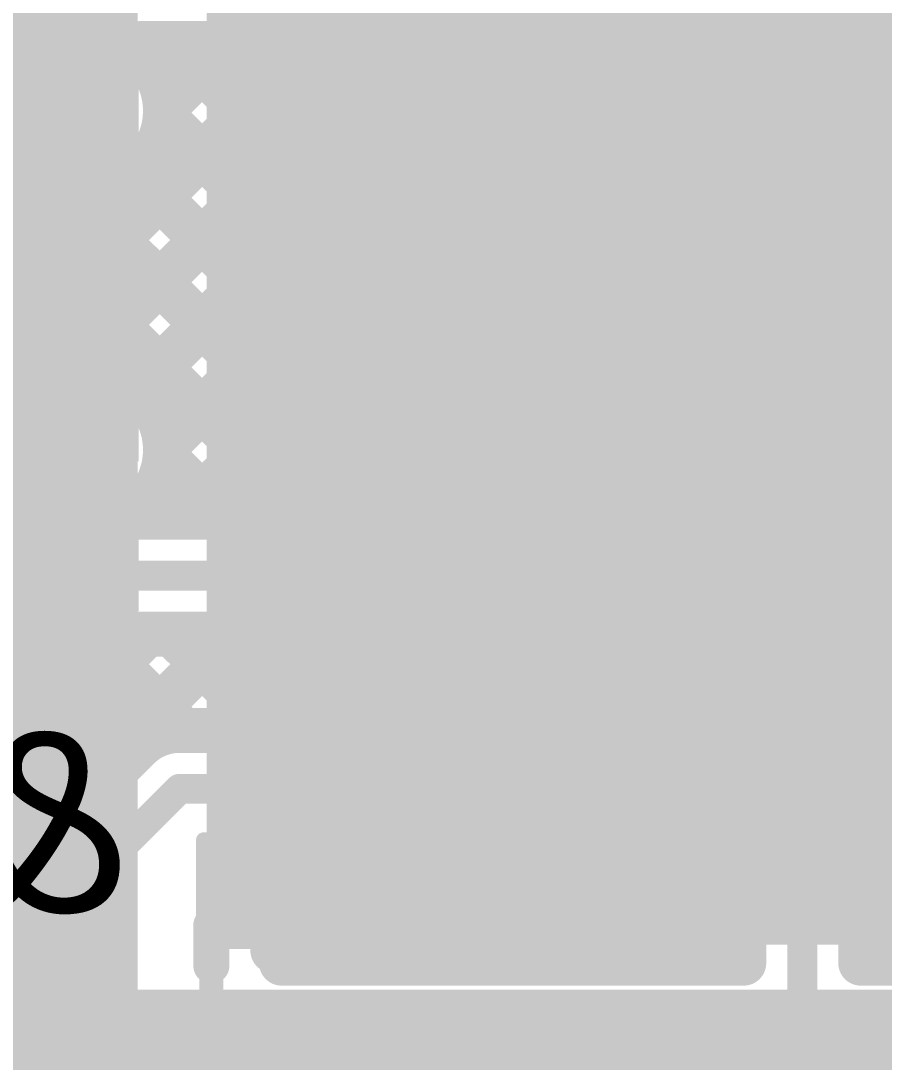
# Model space of a CAD drawing. Header units: millimetres. Extents: x -0.27 to 3.22, y -0.27 to 1.91.
# Drawn here: x 1.0421 to 1.3297, y 1.0819 to 1.429 of the extents above; entities that cross this region are included whole.
import ezdxf

# ---------------------------------------------------------------- set-up
doc = ezdxf.new("R2010")
doc.units = ezdxf.units.MM
doc.header["$MEASUREMENT"] = 0
for name, color, linetype in [('BottomLayer', 5, 'Continuous'), ('BottomOverlay', 54, 'Continuous'), ('BottomPaste', 16, 'Continuous'), ('BottomSolder', 6, 'Continuous'), ('TopLayer', 1, 'Continuous'), ('TopOverlay', 2, 'Continuous'), ('TopPaste', 8, 'Continuous'), ('TopSolder', 216, 'Continuous'), ('ViaHoleLayer', 16, 'Continuous')]:
    doc.layers.add(name, color=color, linetype=linetype)
doc.styles.add('Arial', font='arial.ttf', dxfattribs={"height": 0.2})

# ---------------------------------------------------------------- blocks, each defined once
blk = doc.blocks.new('C__0603_B_9')
at = {"layer": 'BottomLayer'}
for points in [[(-0.045, -0.0175), (-0.045, 0.0175), (-0.015, 0.0175), (-0.015, -0.0175)], [(0.015, -0.0175), (0.015, 0.0175), (0.045, 0.0175), (0.045, -0.0175)]]:
    blk.add_hatch(color=5, dxfattribs=at).paths.add_polyline_path(points)
at = {"layer": 'BottomPaste'}
for points in [[(-0.045, -0.0175), (-0.045, 0.0175), (-0.015, 0.0175), (-0.015, -0.0175)], [(0.015, -0.0175), (0.015, 0.0175), (0.045, 0.0175), (0.045, -0.0175)]]:
    blk.add_hatch(color=16, dxfattribs=at).paths.add_polyline_path(points)
at = {"layer": 'BottomSolder'}
for points in [[(-0.04736, -0.01986), (-0.04736, 0.01986), (-0.01264, 0.01986), (-0.01264, -0.01986)], [(0.01264, -0.01986), (0.01264, 0.01986), (0.04736, 0.01986), (0.04736, -0.01986)]]:
    blk.add_hatch(color=6, dxfattribs=at).paths.add_polyline_path(points)
at = {"layer": 'BottomOverlay', "const_width": 0.005}
for points in [[(-0.049, 0.021), (-0.018, 0.021)], [(-0.049, -0.021), (-0.049, 0.021)], [(0.018, 0.021), (0.049, 0.021)], [(0.049, -0.021), (0.049, 0.021)], [(-0.049, -0.021), (-0.018, -0.021)], [(0.018, -0.021), (0.049, -0.021)]]:
    blk.add_lwpolyline(points, dxfattribs=at)
at = {"layer": 'BottomOverlay', "const_width": 0.0025}
for points in [[(-0.05025, 0.021, 1), (-0.04775, 0.021, 1)], [(-0.05025, 0.021, 1), (-0.04775, 0.021, 1)], [(-0.01925, 0.021, 1), (-0.01675, 0.021, 1)], [(0.01675, 0.021, 1), (0.01925, 0.021, 1)], [(0.04775, 0.021, 1), (0.05025, 0.021, 1)], [(0.04775, 0.021, 1), (0.05025, 0.021, 1)], [(-0.05025, -0.021, 1), (-0.04775, -0.021, 1)], [(-0.05025, -0.021, 1), (-0.04775, -0.021, 1)], [(-0.01925, -0.021, 1), (-0.01675, -0.021, 1)], [(0.01675, -0.021, 1), (0.01925, -0.021, 1)], [(0.04775, -0.021, 1), (0.05025, -0.021, 1)], [(0.04775, -0.021, 1), (0.05025, -0.021, 1)]]:
    blk.add_lwpolyline(points, format="xyb", close=True, dxfattribs=at)
blk = doc.blocks.new('C__0603_B_10')
at = {"layer": 'BottomLayer'}
for points in [[(-0.045, -0.0175), (-0.045, 0.0175), (-0.015, 0.0175), (-0.015, -0.0175)], [(0.015, -0.0175), (0.015, 0.0175), (0.045, 0.0175), (0.045, -0.0175)]]:
    blk.add_hatch(color=5, dxfattribs=at).paths.add_polyline_path(points)
at = {"layer": 'BottomPaste'}
for points in [[(-0.045, -0.0175), (-0.045, 0.0175), (-0.015, 0.0175), (-0.015, -0.0175)], [(0.015, -0.0175), (0.015, 0.0175), (0.045, 0.0175), (0.045, -0.0175)]]:
    blk.add_hatch(color=16, dxfattribs=at).paths.add_polyline_path(points)
at = {"layer": 'BottomSolder'}
for points in [[(-0.04736, -0.01986), (-0.04736, 0.01986), (-0.01264, 0.01986), (-0.01264, -0.01986)], [(0.01264, -0.01986), (0.01264, 0.01986), (0.04736, 0.01986), (0.04736, -0.01986)]]:
    blk.add_hatch(color=6, dxfattribs=at).paths.add_polyline_path(points)
at = {"layer": 'BottomOverlay', "const_width": 0.005}
for points in [[(-0.049, 0.021), (-0.018, 0.021)], [(-0.049, -0.021), (-0.049, 0.021)], [(0.018, 0.021), (0.049, 0.021)], [(0.049, -0.021), (0.049, 0.021)], [(-0.049, -0.021), (-0.018, -0.021)], [(0.018, -0.021), (0.049, -0.021)]]:
    blk.add_lwpolyline(points, dxfattribs=at)
at = {"layer": 'BottomOverlay', "const_width": 0.0025}
for points in [[(-0.05025, 0.021, 1), (-0.04775, 0.021, 1)], [(-0.05025, 0.021, 1), (-0.04775, 0.021, 1)], [(-0.01925, 0.021, 1), (-0.01675, 0.021, 1)], [(0.01675, 0.021, 1), (0.01925, 0.021, 1)], [(0.04775, 0.021, 1), (0.05025, 0.021, 1)], [(0.04775, 0.021, 1), (0.05025, 0.021, 1)], [(-0.05025, -0.021, 1), (-0.04775, -0.021, 1)], [(-0.05025, -0.021, 1), (-0.04775, -0.021, 1)], [(-0.01925, -0.021, 1), (-0.01675, -0.021, 1)], [(0.01675, -0.021, 1), (0.01925, -0.021, 1)], [(0.04775, -0.021, 1), (0.05025, -0.021, 1)], [(0.04775, -0.021, 1), (0.05025, -0.021, 1)]]:
    blk.add_lwpolyline(points, format="xyb", close=True, dxfattribs=at)
blk = doc.blocks.new('LQFP_100_18')
at = {"layer": 'TopLayer'}
for points in [[(-0.23031, -0.2815), (-0.23031, -0.32874), (-0.24213, -0.32874), (-0.24213, -0.2815)], [(-0.21063, -0.2815), (-0.21063, -0.32874), (-0.22244, -0.32874), (-0.22244, -0.2815)], [(-0.19094, -0.2815), (-0.19094, -0.32874), (-0.20276, -0.32874), (-0.20276, -0.2815)], [(-0.17126, -0.2815), (-0.17126, -0.32874), (-0.18307, -0.32874), (-0.18307, -0.2815)], [(-0.15157, -0.2815), (-0.15157, -0.32874), (-0.16339, -0.32874), (-0.16339, -0.2815)], [(-0.13189, -0.2815), (-0.13189, -0.32874), (-0.1437, -0.32874), (-0.1437, -0.2815)], [(-0.1122, -0.2815), (-0.1122, -0.32874), (-0.12402, -0.32874), (-0.12402, -0.2815)], [(-0.09252, -0.2815), (-0.09252, -0.32874), (-0.10433, -0.32874), (-0.10433, -0.2815)], [(-0.07283, -0.2815), (-0.07283, -0.32874), (-0.08465, -0.32874), (-0.08465, -0.2815)], [(-0.05315, -0.2815), (-0.05315, -0.32874), (-0.06496, -0.32874), (-0.06496, -0.2815)], [(-0.03346, -0.2815), (-0.03346, -0.32874), (-0.04528, -0.32874), (-0.04528, -0.2815)], [(-0.01378, -0.2815), (-0.01378, -0.32874), (-0.02559, -0.32874), (-0.02559, -0.2815)], [(0.00591, -0.2815), (0.00591, -0.32874), (-0.00591, -0.32874), (-0.00591, -0.2815)]]:
    blk.add_hatch(color=1, dxfattribs=at).paths.add_polyline_path(points)
at = {"layer": 'TopPaste'}
for points in [[(-0.23031, -0.2815), (-0.23031, -0.32874), (-0.24213, -0.32874), (-0.24213, -0.2815)], [(-0.21063, -0.2815), (-0.21063, -0.32874), (-0.22244, -0.32874), (-0.22244, -0.2815)], [(-0.19094, -0.2815), (-0.19094, -0.32874), (-0.20276, -0.32874), (-0.20276, -0.2815)], [(-0.17126, -0.2815), (-0.17126, -0.32874), (-0.18307, -0.32874), (-0.18307, -0.2815)], [(-0.15157, -0.2815), (-0.15157, -0.32874), (-0.16339, -0.32874), (-0.16339, -0.2815)], [(-0.13189, -0.2815), (-0.13189, -0.32874), (-0.1437, -0.32874), (-0.1437, -0.2815)], [(-0.1122, -0.2815), (-0.1122, -0.32874), (-0.12402, -0.32874), (-0.12402, -0.2815)], [(-0.09252, -0.2815), (-0.09252, -0.32874), (-0.10433, -0.32874), (-0.10433, -0.2815)], [(-0.07283, -0.2815), (-0.07283, -0.32874), (-0.08465, -0.32874), (-0.08465, -0.2815)], [(-0.05315, -0.2815), (-0.05315, -0.32874), (-0.06496, -0.32874), (-0.06496, -0.2815)], [(-0.03346, -0.2815), (-0.03346, -0.32874), (-0.04528, -0.32874), (-0.04528, -0.2815)], [(-0.01378, -0.2815), (-0.01378, -0.32874), (-0.02559, -0.32874), (-0.02559, -0.2815)], [(0.00591, -0.2815), (0.00591, -0.32874), (-0.00591, -0.32874), (-0.00591, -0.2815)]]:
    blk.add_hatch(color=8, dxfattribs=at).paths.add_polyline_path(points)
at = {"layer": 'TopSolder'}
for points in [[(-0.33274, 0.04928), (-0.2775, 0.04928), (-0.2775, 0.02946), (-0.33274, 0.02946)], [(-0.33274, 0.02959), (-0.2775, 0.02959), (-0.2775, 0.00978), (-0.33274, 0.00978)], [(-0.33274, 0.00991), (-0.2775, 0.00991), (-0.2775, -0.00991), (-0.33274, -0.00991)], [(-0.33274, -0.00978), (-0.2775, -0.00978), (-0.2775, -0.02959), (-0.33274, -0.02959)], [(-0.33274, -0.02946), (-0.2775, -0.02946), (-0.2775, -0.04928), (-0.33274, -0.04928)], [(-0.33274, -0.04915), (-0.2775, -0.04915), (-0.2775, -0.06896), (-0.33274, -0.06896)], [(-0.33274, -0.06883), (-0.2775, -0.06883), (-0.2775, -0.08865), (-0.33274, -0.08865)], [(-0.33274, -0.08852), (-0.2775, -0.08852), (-0.2775, -0.10833), (-0.33274, -0.10833)], [(-0.33274, -0.1082), (-0.2775, -0.1082), (-0.2775, -0.12802), (-0.33274, -0.12802)], [(-0.33274, -0.12789), (-0.2775, -0.12789), (-0.2775, -0.1477), (-0.33274, -0.1477)], [(-0.33274, -0.14757), (-0.2775, -0.14757), (-0.2775, -0.16739), (-0.33274, -0.16739)], [(-0.33274, -0.16726), (-0.2775, -0.16726), (-0.2775, -0.18707), (-0.33274, -0.18707)], [(-0.33274, -0.18694), (-0.2775, -0.18694), (-0.2775, -0.20676), (-0.33274, -0.20676)], [(-0.33274, -0.20663), (-0.2775, -0.20663), (-0.2775, -0.22644), (-0.33274, -0.22644)], [(-0.33274, -0.22631), (-0.2775, -0.22631), (-0.2775, -0.24613), (-0.33274, -0.24613)], [(-0.22631, -0.2775), (-0.22631, -0.33274), (-0.24613, -0.33274), (-0.24613, -0.2775)], [(-0.20663, -0.2775), (-0.20663, -0.33274), (-0.22644, -0.33274), (-0.22644, -0.2775)], [(-0.18694, -0.2775), (-0.18694, -0.33274), (-0.20676, -0.33274), (-0.20676, -0.2775)], [(-0.16726, -0.2775), (-0.16726, -0.33274), (-0.18707, -0.33274), (-0.18707, -0.2775)], [(-0.14757, -0.2775), (-0.14757, -0.33274), (-0.16739, -0.33274), (-0.16739, -0.2775)], [(-0.12789, -0.2775), (-0.12789, -0.33274), (-0.1477, -0.33274), (-0.1477, -0.2775)], [(-0.1082, -0.2775), (-0.1082, -0.33274), (-0.12802, -0.33274), (-0.12802, -0.2775)], [(-0.08852, -0.2775), (-0.08852, -0.33274), (-0.10833, -0.33274), (-0.10833, -0.2775)], [(-0.06883, -0.2775), (-0.06883, -0.33274), (-0.08865, -0.33274), (-0.08865, -0.2775)], [(-0.04915, -0.2775), (-0.04915, -0.33274), (-0.06896, -0.33274), (-0.06896, -0.2775)], [(-0.02946, -0.2775), (-0.02946, -0.33274), (-0.04928, -0.33274), (-0.04928, -0.2775)], [(-0.00978, -0.2775), (-0.00978, -0.33274), (-0.02959, -0.33274), (-0.02959, -0.2775)], [(0.00991, -0.2775), (0.00991, -0.33274), (-0.00991, -0.33274), (-0.00991, -0.2775)]]:
    blk.add_hatch(color=216, dxfattribs=at).paths.add_polyline_path(points)
at = {"layer": 'TopOverlay', "const_width": 0.005}
blk.add_lwpolyline([(-0.28634, -0.25634), (-0.25634, -0.28634)], dxfattribs=at)
at = {"layer": 'TopOverlay', "const_width": 0.0025}
blk.add_lwpolyline([(-0.25759, -0.28634, 1), (-0.25509, -0.28634, 1)], format="xyb", close=True, dxfattribs=at)
blk = doc.blocks.new('C__0603_B_181')
at = {"layer": 'BottomLayer'}
for points in [[(-0.045, -0.0175), (-0.045, 0.0175), (-0.015, 0.0175), (-0.015, -0.0175)], [(0.015, -0.0175), (0.015, 0.0175), (0.045, 0.0175), (0.045, -0.0175)]]:
    blk.add_hatch(color=5, dxfattribs=at).paths.add_polyline_path(points)
at = {"layer": 'BottomPaste'}
for points in [[(-0.045, -0.0175), (-0.045, 0.0175), (-0.015, 0.0175), (-0.015, -0.0175)], [(0.015, -0.0175), (0.015, 0.0175), (0.045, 0.0175), (0.045, -0.0175)]]:
    blk.add_hatch(color=16, dxfattribs=at).paths.add_polyline_path(points)
at = {"layer": 'BottomSolder'}
for points in [[(-0.04736, -0.01986), (-0.04736, 0.01986), (-0.01264, 0.01986), (-0.01264, -0.01986)], [(0.01264, -0.01986), (0.01264, 0.01986), (0.04736, 0.01986), (0.04736, -0.01986)]]:
    blk.add_hatch(color=6, dxfattribs=at).paths.add_polyline_path(points)
at = {"layer": 'BottomOverlay', "const_width": 0.005}
for points in [[(-0.049, 0.021), (-0.018, 0.021)], [(-0.049, 0.021), (-0.049, -0.021)], [(0.018, 0.021), (0.049, 0.021)], [(0.049, 0.021), (0.049, -0.021)], [(-0.049, -0.021), (-0.018, -0.021)], [(0.018, -0.021), (0.049, -0.021)]]:
    blk.add_lwpolyline(points, dxfattribs=at)
at = {"layer": 'BottomOverlay', "const_width": 0.0025}
for points in [[(-0.05025, 0.021, 1), (-0.04775, 0.021, 1)], [(-0.05025, 0.021, 1), (-0.04775, 0.021, 1)], [(-0.01925, 0.021, 1), (-0.01675, 0.021, 1)], [(0.01675, 0.021, 1), (0.01925, 0.021, 1)], [(0.04775, 0.021, 1), (0.05025, 0.021, 1)], [(0.04775, 0.021, 1), (0.05025, 0.021, 1)], [(-0.05025, -0.021, 1), (-0.04775, -0.021, 1)], [(-0.05025, -0.021, 1), (-0.04775, -0.021, 1)], [(-0.01925, -0.021, 1), (-0.01675, -0.021, 1)], [(0.01675, -0.021, 1), (0.01925, -0.021, 1)], [(0.04775, -0.021, 1), (0.05025, -0.021, 1)], [(0.04775, -0.021, 1), (0.05025, -0.021, 1)]]:
    blk.add_lwpolyline(points, format="xyb", close=True, dxfattribs=at)
blk = doc.blocks.new('C__0603_B_182')
at = {"layer": 'BottomLayer'}
for points in [[(-0.045, -0.0175), (-0.045, 0.0175), (-0.015, 0.0175), (-0.015, -0.0175)], [(0.015, -0.0175), (0.015, 0.0175), (0.045, 0.0175), (0.045, -0.0175)]]:
    blk.add_hatch(color=5, dxfattribs=at).paths.add_polyline_path(points)
at = {"layer": 'BottomPaste'}
for points in [[(-0.045, -0.0175), (-0.045, 0.0175), (-0.015, 0.0175), (-0.015, -0.0175)], [(0.015, -0.0175), (0.015, 0.0175), (0.045, 0.0175), (0.045, -0.0175)]]:
    blk.add_hatch(color=16, dxfattribs=at).paths.add_polyline_path(points)
at = {"layer": 'BottomSolder'}
for points in [[(-0.04736, -0.01986), (-0.04736, 0.01986), (-0.01264, 0.01986), (-0.01264, -0.01986)], [(0.01264, -0.01986), (0.01264, 0.01986), (0.04736, 0.01986), (0.04736, -0.01986)]]:
    blk.add_hatch(color=6, dxfattribs=at).paths.add_polyline_path(points)
at = {"layer": 'BottomOverlay', "const_width": 0.005}
for points in [[(-0.049, 0.021), (-0.018, 0.021)], [(-0.049, -0.021), (-0.049, 0.021)], [(0.018, 0.021), (0.049, 0.021)], [(0.049, -0.021), (0.049, 0.021)], [(-0.049, -0.021), (-0.018, -0.021)], [(0.018, -0.021), (0.049, -0.021)]]:
    blk.add_lwpolyline(points, dxfattribs=at)
at = {"layer": 'BottomOverlay', "const_width": 0.0025}
for points in [[(-0.05025, 0.021, 1), (-0.04775, 0.021, 1)], [(-0.05025, 0.021, 1), (-0.04775, 0.021, 1)], [(-0.01925, 0.021, 1), (-0.01675, 0.021, 1)], [(0.01675, 0.021, 1), (0.01925, 0.021, 1)], [(0.04775, 0.021, 1), (0.05025, 0.021, 1)], [(0.04775, 0.021, 1), (0.05025, 0.021, 1)], [(-0.05025, -0.021, 1), (-0.04775, -0.021, 1)], [(-0.05025, -0.021, 1), (-0.04775, -0.021, 1)], [(-0.01925, -0.021, 1), (-0.01675, -0.021, 1)], [(0.01675, -0.021, 1), (0.01925, -0.021, 1)], [(0.04775, -0.021, 1), (0.05025, -0.021, 1)], [(0.04775, -0.021, 1), (0.05025, -0.021, 1)]]:
    blk.add_lwpolyline(points, format="xyb", close=True, dxfattribs=at)
blk = doc.blocks.new('C__0603_B_183')
at = {"layer": 'BottomLayer'}
for points in [[(-0.045, -0.0175), (-0.045, 0.0175), (-0.015, 0.0175), (-0.015, -0.0175)], [(0.015, -0.0175), (0.015, 0.0175), (0.045, 0.0175), (0.045, -0.0175)]]:
    blk.add_hatch(color=5, dxfattribs=at).paths.add_polyline_path(points)
at = {"layer": 'BottomPaste'}
for points in [[(-0.045, -0.0175), (-0.045, 0.0175), (-0.015, 0.0175), (-0.015, -0.0175)], [(0.015, -0.0175), (0.015, 0.0175), (0.045, 0.0175), (0.045, -0.0175)]]:
    blk.add_hatch(color=16, dxfattribs=at).paths.add_polyline_path(points)
at = {"layer": 'BottomSolder'}
for points in [[(-0.04736, -0.01986), (-0.04736, 0.01986), (-0.01264, 0.01986), (-0.01264, -0.01986)], [(0.01264, -0.01986), (0.01264, 0.01986), (0.04736, 0.01986), (0.04736, -0.01986)]]:
    blk.add_hatch(color=6, dxfattribs=at).paths.add_polyline_path(points)
at = {"layer": 'BottomOverlay', "const_width": 0.005}
for points in [[(-0.049, 0.021), (-0.018, 0.021)], [(-0.049, -0.021), (-0.049, 0.021)], [(0.018, 0.021), (0.049, 0.021)], [(0.049, -0.021), (0.049, 0.021)], [(-0.049, -0.021), (-0.018, -0.021)], [(0.018, -0.021), (0.049, -0.021)]]:
    blk.add_lwpolyline(points, dxfattribs=at)
at = {"layer": 'BottomOverlay', "const_width": 0.0025}
for points in [[(-0.05025, 0.021, 1), (-0.04775, 0.021, 1)], [(-0.05025, 0.021, 1), (-0.04775, 0.021, 1)], [(-0.01925, 0.021, 1), (-0.01675, 0.021, 1)], [(0.01675, 0.021, 1), (0.01925, 0.021, 1)], [(0.04775, 0.021, 1), (0.05025, 0.021, 1)], [(0.04775, 0.021, 1), (0.05025, 0.021, 1)], [(-0.05025, -0.021, 1), (-0.04775, -0.021, 1)], [(-0.05025, -0.021, 1), (-0.04775, -0.021, 1)], [(-0.01925, -0.021, 1), (-0.01675, -0.021, 1)], [(0.01675, -0.021, 1), (0.01925, -0.021, 1)], [(0.04775, -0.021, 1), (0.05025, -0.021, 1)], [(0.04775, -0.021, 1), (0.05025, -0.021, 1)]]:
    blk.add_lwpolyline(points, format="xyb", close=True, dxfattribs=at)
blk = doc.blocks.new('C__0603_B_184')
at = {"layer": 'BottomLayer'}
for points in [[(-0.045, -0.0175), (-0.045, 0.0175), (-0.015, 0.0175), (-0.015, -0.0175)], [(0.015, -0.0175), (0.015, 0.0175), (0.045, 0.0175), (0.045, -0.0175)]]:
    blk.add_hatch(color=5, dxfattribs=at).paths.add_polyline_path(points)
at = {"layer": 'BottomPaste'}
for points in [[(-0.045, -0.0175), (-0.045, 0.0175), (-0.015, 0.0175), (-0.015, -0.0175)], [(0.015, -0.0175), (0.015, 0.0175), (0.045, 0.0175), (0.045, -0.0175)]]:
    blk.add_hatch(color=16, dxfattribs=at).paths.add_polyline_path(points)
at = {"layer": 'BottomSolder'}
for points in [[(-0.04736, -0.01986), (-0.04736, 0.01986), (-0.01264, 0.01986), (-0.01264, -0.01986)], [(0.01264, -0.01986), (0.01264, 0.01986), (0.04736, 0.01986), (0.04736, -0.01986)]]:
    blk.add_hatch(color=6, dxfattribs=at).paths.add_polyline_path(points)
at = {"layer": 'BottomOverlay', "const_width": 0.005}
for points in [[(-0.049, 0.021), (-0.018, 0.021)], [(-0.049, -0.021), (-0.049, 0.021)], [(0.018, 0.021), (0.049, 0.021)], [(0.049, -0.021), (0.049, 0.021)], [(-0.049, -0.021), (-0.018, -0.021)], [(0.018, -0.021), (0.049, -0.021)]]:
    blk.add_lwpolyline(points, dxfattribs=at)
at = {"layer": 'BottomOverlay', "const_width": 0.0025}
for points in [[(-0.05025, 0.021, 1), (-0.04775, 0.021, 1)], [(-0.05025, 0.021, 1), (-0.04775, 0.021, 1)], [(-0.01925, 0.021, 1), (-0.01675, 0.021, 1)], [(0.01675, 0.021, 1), (0.01925, 0.021, 1)], [(0.04775, 0.021, 1), (0.05025, 0.021, 1)], [(0.04775, 0.021, 1), (0.05025, 0.021, 1)], [(-0.05025, -0.021, 1), (-0.04775, -0.021, 1)], [(-0.05025, -0.021, 1), (-0.04775, -0.021, 1)], [(-0.01925, -0.021, 1), (-0.01675, -0.021, 1)], [(0.01675, -0.021, 1), (0.01925, -0.021, 1)], [(0.04775, -0.021, 1), (0.05025, -0.021, 1)], [(0.04775, -0.021, 1), (0.05025, -0.021, 1)]]:
    blk.add_lwpolyline(points, format="xyb", close=True, dxfattribs=at)

msp = doc.modelspace()

# ---------------------------------------------------------------- hatches: boundary and pattern name
at = {"layer": 'BottomLayer'}
for points in [[(0.993, 1.014), (1.081, 1.014), (1.081, 1.695), (0.993, 1.695)], [(1.104, 1.121), (1.581, 1.121), (1.581, 1.642), (1.104, 1.642)], [(1.053, 1.014), (1.668, 1.014), (1.668, 1.106), (1.053, 1.106)]]:
    msp.add_hatch(color=5, dxfattribs=at).paths.add_polyline_path(points)
h = msp.add_hatch(color=5, dxfattribs=at)
edge = h.paths.add_edge_path()
edge.add_arc((1.064, 1.39902), 0.01181, 0, 360)
h = msp.add_hatch(color=5, dxfattribs=at)
edge = h.paths.add_edge_path()
edge.add_arc((1.064, 1.286), 0.01181, 0, 360)
h = msp.add_hatch(color=5, dxfattribs=at)
edge = h.paths.add_edge_path()
edge.add_arc((1.16891, 1.24409), 0.01181, 0, 360)
h = msp.add_hatch(color=5, dxfattribs=at)
edge = h.paths.add_edge_path()
edge.add_arc((1.189, 1.14919), 0.01181, 0, 360)
at = {"layer": 'TopLayer'}
h = msp.add_hatch(color=1, dxfattribs=at)
edge = h.paths.add_edge_path()
edge.add_arc((1.064, 1.39902), 0.01181, 0, 360)
h = msp.add_hatch(color=1, dxfattribs=at)
edge = h.paths.add_edge_path()
edge.add_arc((1.064, 1.286), 0.01181, 0, 360)
h = msp.add_hatch(color=1, dxfattribs=at)
edge = h.paths.add_edge_path()
edge.add_arc((1.16891, 1.24409), 0.01181, 0, 360)
h = msp.add_hatch(color=1, dxfattribs=at)
edge = h.paths.add_edge_path()
edge.add_arc((1.189, 1.14919), 0.01181, 0, 360)
at = {"layer": 'ViaHoleLayer'}
h = msp.add_hatch(color=16, dxfattribs=at)
edge = h.paths.add_edge_path()
edge.add_arc((1.064, 1.39902), 0.00591, 0, 360)
h = msp.add_hatch(color=16, dxfattribs=at)
edge = h.paths.add_edge_path()
edge.add_arc((1.064, 1.286), 0.00591, 0, 360)
h = msp.add_hatch(color=16, dxfattribs=at)
edge = h.paths.add_edge_path()
edge.add_arc((1.16891, 1.24409), 0.00591, 0, 360)
h = msp.add_hatch(color=16, dxfattribs=at)
edge = h.paths.add_edge_path()
edge.add_arc((1.189, 1.14919), 0.00591, 0, 360)

# ---------------------------------------------------------------- linework, layer by layer
at = {"layer": 'TopLayer'}
for points, const_width in [([(1.08094, 1.30613), (1.42369, 1.64888)], 0.015), ([(1.09028, 1.28719), (1.45197, 1.64888)], 0.015), ([(1.09497, 1.26359), (1.48026, 1.64888)], 0.015), ([(1.06822, 1.6165), (1.54022, 1.1445)], 0.015), ([(1.0965, 1.6165), (1.5685, 1.1445)], 0.015), ([(1.12478, 1.6165), (1.58911, 1.15218)], 0.015), ([(1.15307, 1.6165), (1.58911, 1.18046)], 0.015), ([(1.05511, 1.60132), (1.48719, 1.16924)], 0.015), ([(1.12325, 1.26359), (1.44784, 1.58818)], 0.015), ([(1.1653, 1.1925), (1.55172, 1.57892)], 0.015), ([(1.19359, 1.1925), (1.58, 1.57892)], 0.015), ([(1.19359, 1.1925), (1.58, 1.57892)], 0.015), ([(1.197, 1.25248), (1.52344, 1.57892)], 0.015), ([(1.15994, 1.27199), (1.46086, 1.57291)], 0.015), ([(1.18489, 1.26866), (1.48845, 1.57222)], 0.015), ([(1.22187, 1.1925), (1.58911, 1.55974)], 0.015), ([(1.25016, 1.1925), (1.58911, 1.53145)], 0.015), ([(1.27844, 1.1925), (1.58911, 1.50317)], 0.015), ([(1.3004, 1.18618), (1.58911, 1.47488)], 0.015), ([(1.31454, 1.17203), (1.58911, 1.4466)], 0.015), ([(1.16891, 1.41913), (1.16891, 1.44094)], 0.01), ([(1.19666, 1.43149), (1.47221, 1.15593)], 0.015), ([(1.05511, 1.33687), (1.13968, 1.42144)], 0.015), ([(1.08172, 1.42144), (1.14703, 1.42144)], 0.015), ([(1.09028, 1.40032), (1.1114, 1.42144)], 0.015), ([(1.09357, 1.42144), (1.40012, 1.11489)], 0.015), ([(1.12186, 1.42144), (1.42841, 1.11489)], 0.015), ([(1.01699, 1.42125), (1.05918, 1.42125)], 0.008), ([(1.05918, 1.42125), (1.06387, 1.41657)], 0.008), ([(1.18403, 1.41583), (1.47275, 1.12711)], 0.015), ([(1.32193, 1.15113), (1.58911, 1.41831)], 0.015), ([(1.05819, 1.31166), (1.15965, 1.41313)], 0.015), ([(1.06387, 1.39916), (1.06387, 1.41657)], 0.008), ([(1.15774, 1.41384), (1.45669, 1.11489)], 0.015), ([(1.06387, 1.39916), (1.064, 1.39902)], 0.008), ([(1.09019, 1.39653), (1.37184, 1.11489)], 0.015), ([(1.32193, 1.12285), (1.58911, 1.39003)], 0.015), ([(1.08017, 1.37827), (1.26594, 1.1925)], 0.015), ([(1.05511, 1.36292), (1.05511, 1.37426)], 0.015), ([(1.05511, 1.36292), (1.05511, 1.37426)], 0.015), ([(1.05511, 1.36515), (1.0627, 1.37274)], 0.015), ([(1.05629, 1.37387), (1.15862, 1.27153)], 0.015), ([(1.05511, 1.34323), (1.05511, 1.36148)], 0.015), ([(1.05511, 1.34323), (1.05511, 1.36148)], 0.015), ([(1.05511, 1.34676), (1.13829, 1.26359)], 0.015), ([(1.05511, 1.32355), (1.05511, 1.34179)], 0.015), ([(1.05511, 1.32355), (1.05511, 1.34179)], 0.015), ([(1.05511, 1.31077), (1.05511, 1.32211)], 0.015), ([(1.05511, 1.31077), (1.05511, 1.32211)], 0.015), ([(1.05511, 1.31847), (1.06141, 1.31218)], 0.015), ([(1.06387, 1.28587), (1.064, 1.286)], 0.008), ([(1.06387, 1.26846), (1.06387, 1.28587)], 0.008), ([(1.09018, 1.28341), (1.11, 1.26359)], 0.015), ([(1.05918, 1.26377), (1.06387, 1.26846)], 0.008), ([(1.08172, 1.26359), (1.14703, 1.26359)], 0.015), ([(1.16891, 1.24409), (1.16891, 1.2659)], 0.01), ([(1.01699, 1.26377), (1.05918, 1.26377)], 0.008), ([(1.01699, 1.24409), (1.16891, 1.24409)], 0.01), ([(1.16891, 1.22228), (1.16891, 1.24409)], 0.01), ([(1.16891, 1.24409), (1.19072, 1.24409)], 0.01), ([(1.19636, 1.2338), (1.23766, 1.1925)], 0.015), ([(1.05511, 1.22068), (1.05511, 1.22459)], 0.015), ([(1.05511, 1.22068), (1.05511, 1.22459)], 0.015), ([(1.05511, 1.19545), (1.08425, 1.22459)], 0.015), ([(1.05511, 1.16716), (1.11254, 1.22459)], 0.015), ([(1.05811, 1.22459), (1.14703, 1.22459)], 0.015), ([(1.05811, 1.22068), (1.05811, 1.22459)], 0.015), ([(1.06415, 1.22459), (1.09624, 1.1925)], 0.015), ([(1.09243, 1.22459), (1.12452, 1.1925)], 0.015), ([(1.10873, 1.1925), (1.14082, 1.22459)], 0.015), ([(1.12072, 1.22459), (1.1528, 1.1925)], 0.015), ([(1.05511, 1.20544), (1.05511, 1.22068)], 0.015), ([(1.05511, 1.20544), (1.05511, 1.22068)], 0.015), ([(1.15563, 1.21796), (1.18109, 1.1925)], 0.015), ([(1.18331, 1.21856), (1.20937, 1.1925)], 0.015), ([(1.13702, 1.1925), (1.16052, 1.216)], 0.015), ([(1.05511, 1.20534), (1.07744, 1.18301)], 0.015), ([(1.05511, 1.18575), (1.05511, 1.204)], 0.015), ([(1.05511, 1.18575), (1.05511, 1.204)], 0.015), ([(1.095, 1.1925), (1.286, 1.1925)], 0.015), ([(1.05511, 1.16069), (1.08121, 1.18679)], 0.015), ([(1.29979, 1.18679), (1.31621, 1.17036)], 0.015), ([(1.05511, 1.16607), (1.05511, 1.18431)], 0.015), ([(1.05511, 1.16607), (1.05511, 1.18431)], 0.015), ([(1.05511, 1.17705), (1.06329, 1.16887)], 0.015), ([(1.00619, 1.08419), (1.095, 1.173)], 0.01), ([(1.095, 1.173), (1.286, 1.173)], 0.01), ([(1.286, 1.173), (1.30243, 1.15657)], 0.01), ([(1.05511, 1.16069), (1.05511, 1.16463)], 0.015), ([(1.05511, 1.16069), (1.05511, 1.16463)], 0.015), ([(1.32193, 1.11489), (1.32193, 1.15657)], 0.015), ([(1.20083, 1.11489), (1.23944, 1.1535)], 0.015), ([(1.21799, 1.1535), (1.27792, 1.1535)], 0.015), ([(1.22009, 1.1535), (1.2587, 1.11489)], 0.015), ([(1.22911, 1.11489), (1.26772, 1.1535)], 0.015), ([(1.24837, 1.1535), (1.28293, 1.11895)], 0.015), ([(1.27666, 1.1535), (1.28293, 1.14723)], 0.015), ([(1.27792, 1.1535), (1.28293, 1.1485)], 0.015), ([(1.30243, 1.07676), (1.30243, 1.15657)], 0.01), ([(1.10557, 1.12757), (1.12719, 1.14919)], 0.012), ([(1.12719, 1.14919), (1.189, 1.14919)], 0.012), ([(1.189, 1.14919), (1.21081, 1.14919)], 0.01), ([(1.189, 1.12738), (1.189, 1.14919)], 0.01), ([(1.28293, 1.11489), (1.28293, 1.1485)], 0.015), ([(1.25739, 1.11489), (1.28293, 1.14042)], 0.015), ([(1.32193, 1.13652), (1.34356, 1.11489)], 0.015), ([(1.21298, 1.13233), (1.23042, 1.11489)], 0.015), ([(1.12607, 1.11908), (1.13568, 1.12869)], 0.015), ([(1.13568, 1.12869), (1.16805, 1.12869)], 0.015), ([(1.14426, 1.11489), (1.15806, 1.12869)], 0.015), ([(1.16005, 1.12869), (1.17385, 1.11489)], 0.015), ([(1.10557, 1.114), (1.10557, 1.12757)], 0.012), ([(1.13372, 1.12673), (1.14557, 1.11489)], 0.015), ([(1.17254, 1.11489), (1.17921, 1.12156)], 0.015), ([(1.19623, 1.12078), (1.20213, 1.11489)], 0.015), ([(1.12898, 1.11489), (1.14422, 1.11489)], 0.015), ([(1.12898, 1.11489), (1.14422, 1.11489)], 0.015), ([(1.14567, 1.11489), (1.16391, 1.11489)], 0.015), ([(1.14567, 1.11489), (1.16391, 1.11489)], 0.015), ([(1.16535, 1.11489), (1.18359, 1.11489)], 0.015), ([(1.16535, 1.11489), (1.18359, 1.11489)], 0.015), ([(1.18504, 1.11489), (1.20328, 1.11489)], 0.015), ([(1.18504, 1.11489), (1.20328, 1.11489)], 0.015), ([(1.20472, 1.11489), (1.22296, 1.11489)], 0.015), ([(1.20472, 1.11489), (1.22296, 1.11489)], 0.015), ([(1.22441, 1.11489), (1.24265, 1.11489)], 0.015), ([(1.22441, 1.11489), (1.24265, 1.11489)], 0.015), ([(1.24409, 1.11489), (1.26233, 1.11489)], 0.015), ([(1.24409, 1.11489), (1.26233, 1.11489)], 0.015), ([(1.26378, 1.11489), (1.28202, 1.11489)], 0.015), ([(1.26378, 1.11489), (1.28202, 1.11489)], 0.015), ([(1.32283, 1.11489), (1.34107, 1.11489)], 0.015), ([(1.32283, 1.11489), (1.34107, 1.11489)], 0.015), ([(1.10557, 1.07676), (1.10557, 1.114)], 0.008)]:
    msp.add_lwpolyline(points, dxfattribs=dict(at, const_width=const_width))
at = {"layer": 'TopLayer', "const_width": 0.015}
for points in [[(1.19822, 1.44094, -0.689186), (1.14703, 1.42144)], [(1.08172, 1.42144, -0.048477), (1.08232, 1.41791)], [(1.08172, 1.42144, -0.048477), (1.08232, 1.41791)], [(1.08232, 1.41791, -0.20287), (1.09031, 1.39902)], [(1.09031, 1.39902, -0.519116), (1.05511, 1.37426)], [(1.05511, 1.31077, -0.519116), (1.09031, 1.286)], [(1.09031, 1.286, -0.20287), (1.08232, 1.26711)], [(1.14703, 1.26359, -0.689186), (1.19822, 1.24409)], [(1.08232, 1.26711, -0.048479), (1.08172, 1.26359)], [(1.08232, 1.26711, -0.048479), (1.08172, 1.26359)], [(1.19822, 1.24409, -0.689186), (1.14703, 1.22459)], [(1.08121, 1.18679, -0.198912), (1.095, 1.1925)], [(1.08121, 1.18679, -0.198912), (1.095, 1.1925)], [(1.286, 1.1925, -0.198912), (1.29979, 1.18679)], [(1.286, 1.1925, -0.198912), (1.29979, 1.18679)], [(1.31621, 1.17036, -0.198912), (1.32193, 1.15657)], [(1.31621, 1.17036, -0.198912), (1.32193, 1.15657)], [(1.21799, 1.1535, -0.03692), (1.21831, 1.14919)], [(1.21831, 1.14919, -0.672108), (1.16805, 1.12869)]]:
    msp.add_lwpolyline(points, format="xyb", dxfattribs=at)
at = {"layer": 'TopLayer'}
for points, const_width in [([(1.19291, 1.43149, 1), (1.20041, 1.43149, 1)], 0.0075), ([(1.07797, 1.42144, 1), (1.08547, 1.42144, 1)], 0.0075), ([(1.07797, 1.42144, 1), (1.08547, 1.42144, 1)], 0.0075), ([(1.07797, 1.42144, 1), (1.08547, 1.42144, 1)], 0.0075), ([(1.08982, 1.42144, 1), (1.09732, 1.42144, 1)], 0.0075), ([(1.10765, 1.42144, 1), (1.11515, 1.42144, 1)], 0.0075), ([(1.11811, 1.42144, 1), (1.12561, 1.42144, 1)], 0.0075), ([(1.13593, 1.42144, 1), (1.14343, 1.42144, 1)], 0.0075), ([(1.14328, 1.42144, 1), (1.15078, 1.42144, 1)], 0.0075), ([(1.14328, 1.42144, 1), (1.15078, 1.42144, 1)], 0.0075), ([(1.05718, 1.42125, 1), (1.06118, 1.42125, 1)], 0.004), ([(1.05718, 1.42125, 1), (1.06118, 1.42125, 1)], 0.004), ([(1.07857, 1.41791, 1), (1.08607, 1.41791, 1)], 0.0075), ([(1.07857, 1.41791, 1), (1.08607, 1.41791, 1)], 0.0075), ([(1.07857, 1.41791, 1), (1.08607, 1.41791, 1)], 0.0075), ([(1.16641, 1.41913, 1), (1.17141, 1.41913, 1)], 0.005), ([(1.18028, 1.41583, 1), (1.18778, 1.41583, 1)], 0.0075), ([(1.06187, 1.41657, 1), (1.06587, 1.41657, 1)], 0.004), ([(1.06187, 1.41657, 1), (1.06587, 1.41657, 1)], 0.004), ([(1.15399, 1.41384, 1), (1.16149, 1.41384, 1)], 0.0075), ([(1.1559, 1.41313, 1), (1.1634, 1.41313, 1)], 0.0075), ([(1.08653, 1.40032, 1), (1.09403, 1.40032, 1)], 0.0075), ([(1.08656, 1.39902, 1), (1.09406, 1.39902, 1)], 0.0075), ([(1.08656, 1.39902, 1), (1.09406, 1.39902, 1)], 0.0075), ([(1.06187, 1.39916, 1), (1.06587, 1.39916, 1)], 0.004), ([(1.06187, 1.39916, 1), (1.06587, 1.39916, 1)], 0.004), ([(1.062, 1.39902, 1), (1.066, 1.39902, 1)], 0.004), ([(1.08644, 1.39653, 1), (1.09394, 1.39653, 1)], 0.0075), ([(1.07642, 1.37827, 1), (1.08392, 1.37827, 1)], 0.0075), ([(1.05136, 1.37426, 1), (1.05886, 1.37426, 1)], 0.0075), ([(1.05136, 1.37426, 1), (1.05886, 1.37426, 1)], 0.0075), ([(1.05136, 1.37426, 1), (1.05886, 1.37426, 1)], 0.0075), ([(1.05254, 1.37387, 1), (1.06004, 1.37387, 1)], 0.0075), ([(1.05895, 1.37274, 1), (1.06645, 1.37274, 1)], 0.0075), ([(1.05136, 1.36515, 1), (1.05886, 1.36515, 1)], 0.0075), ([(1.05136, 1.36292, 1), (1.05886, 1.36292, 1)], 0.0075), ([(1.05136, 1.36292, 1), (1.05886, 1.36292, 1)], 0.0075), ([(1.05136, 1.36148, 1), (1.05886, 1.36148, 1)], 0.0075), ([(1.05136, 1.36148, 1), (1.05886, 1.36148, 1)], 0.0075), ([(1.05136, 1.34676, 1), (1.05886, 1.34676, 1)], 0.0075), ([(1.05136, 1.34323, 1), (1.05886, 1.34323, 1)], 0.0075), ([(1.05136, 1.34323, 1), (1.05886, 1.34323, 1)], 0.0075), ([(1.05136, 1.34179, 1), (1.05886, 1.34179, 1)], 0.0075), ([(1.05136, 1.34179, 1), (1.05886, 1.34179, 1)], 0.0075), ([(1.05136, 1.33687, 1), (1.05886, 1.33687, 1)], 0.0075), ([(1.05136, 1.32355, 1), (1.05886, 1.32355, 1)], 0.0075), ([(1.05136, 1.32355, 1), (1.05886, 1.32355, 1)], 0.0075), ([(1.05136, 1.32211, 1), (1.05886, 1.32211, 1)], 0.0075), ([(1.05136, 1.32211, 1), (1.05886, 1.32211, 1)], 0.0075), ([(1.05136, 1.31847, 1), (1.05886, 1.31847, 1)], 0.0075), ([(1.05766, 1.31218, 1), (1.06516, 1.31218, 1)], 0.0075), ([(1.05136, 1.31077, 1), (1.05886, 1.31077, 1)], 0.0075), ([(1.05136, 1.31077, 1), (1.05886, 1.31077, 1)], 0.0075), ([(1.05136, 1.31077, 1), (1.05886, 1.31077, 1)], 0.0075), ([(1.05444, 1.31166, 1), (1.06194, 1.31166, 1)], 0.0075), ([(1.07719, 1.30613, 1), (1.08469, 1.30613, 1)], 0.0075), ([(1.08653, 1.28719, 1), (1.09403, 1.28719, 1)], 0.0075), ([(1.08656, 1.286, 1), (1.09406, 1.286, 1)], 0.0075), ([(1.08656, 1.286, 1), (1.09406, 1.286, 1)], 0.0075), ([(1.06187, 1.28587, 1), (1.06587, 1.28587, 1)], 0.004), ([(1.06187, 1.28587, 1), (1.06587, 1.28587, 1)], 0.004), ([(1.062, 1.286, 1), (1.066, 1.286, 1)], 0.004), ([(1.08643, 1.28341, 1), (1.09393, 1.28341, 1)], 0.0075), ([(1.15487, 1.27153, 1), (1.16237, 1.27153, 1)], 0.0075), ([(1.15619, 1.27199, 1), (1.16369, 1.27199, 1)], 0.0075), ([(1.07857, 1.26711, 1), (1.08607, 1.26711, 1)], 0.0075), ([(1.07857, 1.26711, 1), (1.08607, 1.26711, 1)], 0.0075), ([(1.07857, 1.26711, 1), (1.08607, 1.26711, 1)], 0.0075), ([(1.18114, 1.26866, 1), (1.18864, 1.26866, 1)], 0.0075), ([(1.06187, 1.26846, 1), (1.06587, 1.26846, 1)], 0.004), ([(1.06187, 1.26846, 1), (1.06587, 1.26846, 1)], 0.004), ([(1.07797, 1.26359, 1), (1.08547, 1.26359, 1)], 0.0075), ([(1.07797, 1.26359, 1), (1.08547, 1.26359, 1)], 0.0075), ([(1.07797, 1.26359, 1), (1.08547, 1.26359, 1)], 0.0075), ([(1.09122, 1.26359, 1), (1.09872, 1.26359, 1)], 0.0075), ([(1.10625, 1.26359, 1), (1.11375, 1.26359, 1)], 0.0075), ([(1.1195, 1.26359, 1), (1.127, 1.26359, 1)], 0.0075), ([(1.13454, 1.26359, 1), (1.14204, 1.26359, 1)], 0.0075), ([(1.14328, 1.26359, 1), (1.15078, 1.26359, 1)], 0.0075), ([(1.14328, 1.26359, 1), (1.15078, 1.26359, 1)], 0.0075), ([(1.16641, 1.2659, 1), (1.17141, 1.2659, 1)], 0.005), ([(1.05718, 1.26377, 1), (1.06118, 1.26377, 1)], 0.004), ([(1.05718, 1.26377, 1), (1.06118, 1.26377, 1)], 0.004), ([(1.19325, 1.25248, 1), (1.20075, 1.25248, 1)], 0.0075), ([(1.19447, 1.24409, 1), (1.20197, 1.24409, 1)], 0.0075), ([(1.19447, 1.24409, 1), (1.20197, 1.24409, 1)], 0.0075), ([(1.16641, 1.24409, 1), (1.17141, 1.24409, 1)], 0.005), ([(1.16641, 1.24409, 1), (1.17141, 1.24409, 1)], 0.005), ([(1.16641, 1.24409, 1), (1.17141, 1.24409, 1)], 0.005), ([(1.16641, 1.24409, 1), (1.17141, 1.24409, 1)], 0.005), ([(1.18822, 1.24409, 1), (1.19322, 1.24409, 1)], 0.005), ([(1.19261, 1.2338, 1), (1.20011, 1.2338, 1)], 0.0075), ([(1.05136, 1.22459, 1), (1.05886, 1.22459, 1)], 0.0075), ([(1.05136, 1.22459, 1), (1.05886, 1.22459, 1)], 0.0075), ([(1.05436, 1.22459, 1), (1.06186, 1.22459, 1)], 0.0075), ([(1.05436, 1.22459, 1), (1.06186, 1.22459, 1)], 0.0075), ([(1.0604, 1.22459, 1), (1.0679, 1.22459, 1)], 0.0075), ([(1.0805, 1.22459, 1), (1.088, 1.22459, 1)], 0.0075), ([(1.08868, 1.22459, 1), (1.09618, 1.22459, 1)], 0.0075), ([(1.10879, 1.22459, 1), (1.11629, 1.22459, 1)], 0.0075), ([(1.11697, 1.22459, 1), (1.12447, 1.22459, 1)], 0.0075), ([(1.13707, 1.22459, 1), (1.14457, 1.22459, 1)], 0.0075), ([(1.14328, 1.22459, 1), (1.15078, 1.22459, 1)], 0.0075), ([(1.14328, 1.22459, 1), (1.15078, 1.22459, 1)], 0.0075), ([(1.05136, 1.22068, 1), (1.05886, 1.22068, 1)], 0.0075), ([(1.05136, 1.22068, 1), (1.05886, 1.22068, 1)], 0.0075), ([(1.05136, 1.22068, 1), (1.05886, 1.22068, 1)], 0.0075), ([(1.05136, 1.22068, 1), (1.05886, 1.22068, 1)], 0.0075), ([(1.05436, 1.22068, 1), (1.06186, 1.22068, 1)], 0.0075), ([(1.15188, 1.21796, 1), (1.15938, 1.21796, 1)], 0.0075), ([(1.16641, 1.22228, 1), (1.17141, 1.22228, 1)], 0.005), ([(1.17956, 1.21856, 1), (1.18706, 1.21856, 1)], 0.0075), ([(1.15677, 1.216, 1), (1.16427, 1.216, 1)], 0.0075), ([(1.05136, 1.20544, 1), (1.05886, 1.20544, 1)], 0.0075), ([(1.05136, 1.20544, 1), (1.05886, 1.20544, 1)], 0.0075), ([(1.05136, 1.20534, 1), (1.05886, 1.20534, 1)], 0.0075), ([(1.05136, 1.204, 1), (1.05886, 1.204, 1)], 0.0075), ([(1.05136, 1.204, 1), (1.05886, 1.204, 1)], 0.0075), ([(1.05136, 1.19545, 1), (1.05886, 1.19545, 1)], 0.0075), ([(1.09125, 1.1925, 1), (1.09875, 1.1925, 1)], 0.0075), ([(1.09125, 1.1925, 1), (1.09875, 1.1925, 1)], 0.0075), ([(1.09125, 1.1925, 1), (1.09875, 1.1925, 1)], 0.0075), ([(1.09249, 1.1925, 1), (1.09999, 1.1925, 1)], 0.0075), ([(1.10498, 1.1925, 1), (1.11248, 1.1925, 1)], 0.0075), ([(1.12077, 1.1925, 1), (1.12827, 1.1925, 1)], 0.0075), ([(1.13327, 1.1925, 1), (1.14077, 1.1925, 1)], 0.0075), ([(1.14905, 1.1925, 1), (1.15655, 1.1925, 1)], 0.0075), ([(1.16155, 1.1925, 1), (1.16905, 1.1925, 1)], 0.0075), ([(1.17734, 1.1925, 1), (1.18484, 1.1925, 1)], 0.0075), ([(1.18984, 1.1925, 1), (1.19734, 1.1925, 1)], 0.0075), ([(1.18984, 1.1925, 1), (1.19734, 1.1925, 1)], 0.0075), ([(1.20562, 1.1925, 1), (1.21312, 1.1925, 1)], 0.0075), ([(1.21812, 1.1925, 1), (1.22562, 1.1925, 1)], 0.0075), ([(1.23391, 1.1925, 1), (1.24141, 1.1925, 1)], 0.0075), ([(1.24641, 1.1925, 1), (1.25391, 1.1925, 1)], 0.0075), ([(1.26219, 1.1925, 1), (1.26969, 1.1925, 1)], 0.0075), ([(1.27469, 1.1925, 1), (1.28219, 1.1925, 1)], 0.0075), ([(1.28225, 1.1925, 1), (1.28975, 1.1925, 1)], 0.0075), ([(1.28225, 1.1925, 1), (1.28975, 1.1925, 1)], 0.0075), ([(1.28225, 1.1925, 1), (1.28975, 1.1925, 1)], 0.0075), ([(1.07746, 1.18679, 1), (1.08496, 1.18679, 1)], 0.0075), ([(1.07746, 1.18679, 1), (1.08496, 1.18679, 1)], 0.0075), ([(1.07746, 1.18679, 1), (1.08496, 1.18679, 1)], 0.0075), ([(1.29604, 1.18679, 1), (1.30354, 1.18679, 1)], 0.0075), ([(1.29604, 1.18679, 1), (1.30354, 1.18679, 1)], 0.0075), ([(1.29604, 1.18679, 1), (1.30354, 1.18679, 1)], 0.0075), ([(1.05136, 1.18575, 1), (1.05886, 1.18575, 1)], 0.0075), ([(1.05136, 1.18575, 1), (1.05886, 1.18575, 1)], 0.0075), ([(1.05136, 1.18431, 1), (1.05886, 1.18431, 1)], 0.0075), ([(1.05136, 1.18431, 1), (1.05886, 1.18431, 1)], 0.0075), ([(1.29665, 1.18618, 1), (1.30415, 1.18618, 1)], 0.0075), ([(1.07369, 1.18301, 1), (1.08119, 1.18301, 1)], 0.0075), ([(1.05136, 1.17705, 1), (1.05886, 1.17705, 1)], 0.0075), ([(1.0925, 1.173, 1), (1.0975, 1.173, 1)], 0.005), ([(1.0925, 1.173, 1), (1.0975, 1.173, 1)], 0.005), ([(1.2835, 1.173, 1), (1.2885, 1.173, 1)], 0.005), ([(1.2835, 1.173, 1), (1.2885, 1.173, 1)], 0.005), ([(1.31079, 1.17203, 1), (1.31829, 1.17203, 1)], 0.0075), ([(1.31246, 1.17036, 1), (1.31996, 1.17036, 1)], 0.0075), ([(1.31246, 1.17036, 1), (1.31996, 1.17036, 1)], 0.0075), ([(1.31246, 1.17036, 1), (1.31996, 1.17036, 1)], 0.0075), ([(1.05136, 1.16716, 1), (1.05886, 1.16716, 1)], 0.0075), ([(1.05136, 1.16607, 1), (1.05886, 1.16607, 1)], 0.0075), ([(1.05136, 1.16607, 1), (1.05886, 1.16607, 1)], 0.0075), ([(1.05954, 1.16887, 1), (1.06704, 1.16887, 1)], 0.0075), ([(1.05136, 1.16463, 1), (1.05886, 1.16463, 1)], 0.0075), ([(1.05136, 1.16463, 1), (1.05886, 1.16463, 1)], 0.0075), ([(1.05136, 1.16069, 1), (1.05886, 1.16069, 1)], 0.0075), ([(1.05136, 1.16069, 1), (1.05886, 1.16069, 1)], 0.0075), ([(1.05136, 1.16069, 1), (1.05886, 1.16069, 1)], 0.0075), ([(1.31818, 1.15657, 1), (1.32568, 1.15657, 1)], 0.0075), ([(1.31818, 1.15657, 1), (1.32568, 1.15657, 1)], 0.0075), ([(1.31818, 1.15657, 1), (1.32568, 1.15657, 1)], 0.0075), ([(1.21424, 1.1535, 1), (1.22174, 1.1535, 1)], 0.0075), ([(1.21424, 1.1535, 1), (1.22174, 1.1535, 1)], 0.0075), ([(1.21634, 1.1535, 1), (1.22384, 1.1535, 1)], 0.0075), ([(1.23569, 1.1535, 1), (1.24319, 1.1535, 1)], 0.0075), ([(1.24462, 1.1535, 1), (1.25212, 1.1535, 1)], 0.0075), ([(1.26397, 1.1535, 1), (1.27147, 1.1535, 1)], 0.0075), ([(1.27291, 1.1535, 1), (1.28041, 1.1535, 1)], 0.0075), ([(1.27417, 1.1535, 1), (1.28167, 1.1535, 1)], 0.0075), ([(1.27417, 1.1535, 1), (1.28167, 1.1535, 1)], 0.0075), ([(1.29993, 1.15657, 1), (1.30493, 1.15657, 1)], 0.005), ([(1.29993, 1.15657, 1), (1.30493, 1.15657, 1)], 0.005), ([(1.21456, 1.14919, 1), (1.22206, 1.14919, 1)], 0.0075), ([(1.21456, 1.14919, 1), (1.22206, 1.14919, 1)], 0.0075), ([(1.31818, 1.15113, 1), (1.32568, 1.15113, 1)], 0.0075), ([(1.12419, 1.14919, 1), (1.13019, 1.14919, 1)], 0.006), ([(1.12419, 1.14919, 1), (1.13019, 1.14919, 1)], 0.006), ([(1.186, 1.14919, 1), (1.192, 1.14919, 1)], 0.006), ([(1.1865, 1.14919, 1), (1.1915, 1.14919, 1)], 0.005), ([(1.1865, 1.14919, 1), (1.1915, 1.14919, 1)], 0.005), ([(1.20831, 1.14919, 1), (1.21331, 1.14919, 1)], 0.005), ([(1.27918, 1.1485, 1), (1.28668, 1.1485, 1)], 0.0075), ([(1.27918, 1.1485, 1), (1.28668, 1.1485, 1)], 0.0075), ([(1.27918, 1.14723, 1), (1.28668, 1.14723, 1)], 0.0075), ([(1.27918, 1.14042, 1), (1.28668, 1.14042, 1)], 0.0075), ([(1.31818, 1.13652, 1), (1.32568, 1.13652, 1)], 0.0075), ([(1.20923, 1.13233, 1), (1.21673, 1.13233, 1)], 0.0075), ([(1.13193, 1.12869, 1), (1.13943, 1.12869, 1)], 0.0075), ([(1.13193, 1.12869, 1), (1.13943, 1.12869, 1)], 0.0075), ([(1.15431, 1.12869, 1), (1.16181, 1.12869, 1)], 0.0075), ([(1.1563, 1.12869, 1), (1.1638, 1.12869, 1)], 0.0075), ([(1.1643, 1.12869, 1), (1.1718, 1.12869, 1)], 0.0075), ([(1.1643, 1.12869, 1), (1.1718, 1.12869, 1)], 0.0075), ([(1.10257, 1.12757, 1), (1.10857, 1.12757, 1)], 0.006), ([(1.10257, 1.12757, 1), (1.10857, 1.12757, 1)], 0.006), ([(1.12997, 1.12673, 1), (1.13747, 1.12673, 1)], 0.0075), ([(1.1865, 1.12738, 1), (1.1915, 1.12738, 1)], 0.005), ([(1.17546, 1.12156, 1), (1.18296, 1.12156, 1)], 0.0075), ([(1.19248, 1.12078, 1), (1.19998, 1.12078, 1)], 0.0075), ([(1.31818, 1.12285, 1), (1.32568, 1.12285, 1)], 0.0075), ([(1.12232, 1.11908, 1), (1.12982, 1.11908, 1)], 0.0075), ([(1.27918, 1.11895, 1), (1.28668, 1.11895, 1)], 0.0075), ([(1.12523, 1.11489, 1), (1.13273, 1.11489, 1)], 0.0075), ([(1.12523, 1.11489, 1), (1.13273, 1.11489, 1)], 0.0075), ([(1.14047, 1.11489, 1), (1.14797, 1.11489, 1)], 0.0075), ([(1.14047, 1.11489, 1), (1.14797, 1.11489, 1)], 0.0075), ([(1.14051, 1.11489, 1), (1.14801, 1.11489, 1)], 0.0075), ([(1.14182, 1.11489, 1), (1.14932, 1.11489, 1)], 0.0075), ([(1.14192, 1.11489, 1), (1.14942, 1.11489, 1)], 0.0075), ([(1.14192, 1.11489, 1), (1.14942, 1.11489, 1)], 0.0075), ([(1.16016, 1.11489, 1), (1.16766, 1.11489, 1)], 0.0075), ([(1.16016, 1.11489, 1), (1.16766, 1.11489, 1)], 0.0075), ([(1.1616, 1.11489, 1), (1.1691, 1.11489, 1)], 0.0075), ([(1.1616, 1.11489, 1), (1.1691, 1.11489, 1)], 0.0075), ([(1.16879, 1.11489, 1), (1.17629, 1.11489, 1)], 0.0075), ([(1.1701, 1.11489, 1), (1.1776, 1.11489, 1)], 0.0075), ([(1.17984, 1.11489, 1), (1.18734, 1.11489, 1)], 0.0075), ([(1.17984, 1.11489, 1), (1.18734, 1.11489, 1)], 0.0075), ([(1.18129, 1.11489, 1), (1.18879, 1.11489, 1)], 0.0075), ([(1.18129, 1.11489, 1), (1.18879, 1.11489, 1)], 0.0075), ([(1.19708, 1.11489, 1), (1.20458, 1.11489, 1)], 0.0075), ([(1.19838, 1.11489, 1), (1.20588, 1.11489, 1)], 0.0075), ([(1.19953, 1.11489, 1), (1.20703, 1.11489, 1)], 0.0075), ([(1.19953, 1.11489, 1), (1.20703, 1.11489, 1)], 0.0075), ([(1.20097, 1.11489, 1), (1.20847, 1.11489, 1)], 0.0075), ([(1.20097, 1.11489, 1), (1.20847, 1.11489, 1)], 0.0075), ([(1.21921, 1.11489, 1), (1.22671, 1.11489, 1)], 0.0075), ([(1.21921, 1.11489, 1), (1.22671, 1.11489, 1)], 0.0075), ([(1.22066, 1.11489, 1), (1.22816, 1.11489, 1)], 0.0075), ([(1.22066, 1.11489, 1), (1.22816, 1.11489, 1)], 0.0075), ([(1.22536, 1.11489, 1), (1.23286, 1.11489, 1)], 0.0075), ([(1.22667, 1.11489, 1), (1.23417, 1.11489, 1)], 0.0075), ([(1.2389, 1.11489, 1), (1.2464, 1.11489, 1)], 0.0075), ([(1.2389, 1.11489, 1), (1.2464, 1.11489, 1)], 0.0075), ([(1.24034, 1.11489, 1), (1.24784, 1.11489, 1)], 0.0075), ([(1.24034, 1.11489, 1), (1.24784, 1.11489, 1)], 0.0075), ([(1.25364, 1.11489, 1), (1.26114, 1.11489, 1)], 0.0075), ([(1.25495, 1.11489, 1), (1.26245, 1.11489, 1)], 0.0075), ([(1.25858, 1.11489, 1), (1.26608, 1.11489, 1)], 0.0075), ([(1.25858, 1.11489, 1), (1.26608, 1.11489, 1)], 0.0075), ([(1.26003, 1.11489, 1), (1.26753, 1.11489, 1)], 0.0075), ([(1.26003, 1.11489, 1), (1.26753, 1.11489, 1)], 0.0075), ([(1.27827, 1.11489, 1), (1.28577, 1.11489, 1)], 0.0075), ([(1.27827, 1.11489, 1), (1.28577, 1.11489, 1)], 0.0075), ([(1.27918, 1.11489, 1), (1.28668, 1.11489, 1)], 0.0075), ([(1.31818, 1.11489, 1), (1.32568, 1.11489, 1)], 0.0075), ([(1.31908, 1.11489, 1), (1.32658, 1.11489, 1)], 0.0075), ([(1.31908, 1.11489, 1), (1.32658, 1.11489, 1)], 0.0075), ([(1.10257, 1.114, 1), (1.10857, 1.114, 1)], 0.006), ([(1.10357, 1.114, 1), (1.10757, 1.114, 1)], 0.004)]:
    msp.add_lwpolyline(points, format="xyb", close=True, dxfattribs=dict(at, const_width=const_width))

# ---------------------------------------------------------------- block references
for name, p in [('LQFP_100_18', (1.32211, 1.38188)), ('C__0603_B_184', (1.094, 1.407)), ('C__0603_B_10', (1.094, 1.357)), ('C__0603_B_9', (1.094, 1.302)), ('C__0603_B_183', (1.094, 1.252)), ('C__0603_B_182', (1.094, 1.197))]:
    msp.add_blockref(name, p)
at = {"rotation": 90}
msp.add_blockref('C__0603_B_181', (1.124, 1.107), dxfattribs=at)

# ---------------------------------------------------------------- texts
at = {"layer": 'BottomOverlay', "style": 'Arial', "text_generation_flag": 2}
msp.add_text('&', height=0.06, rotation=360, dxfattribs=at).set_placement((1.078, 1.132))

doc.saveas('drawing.dxf')
